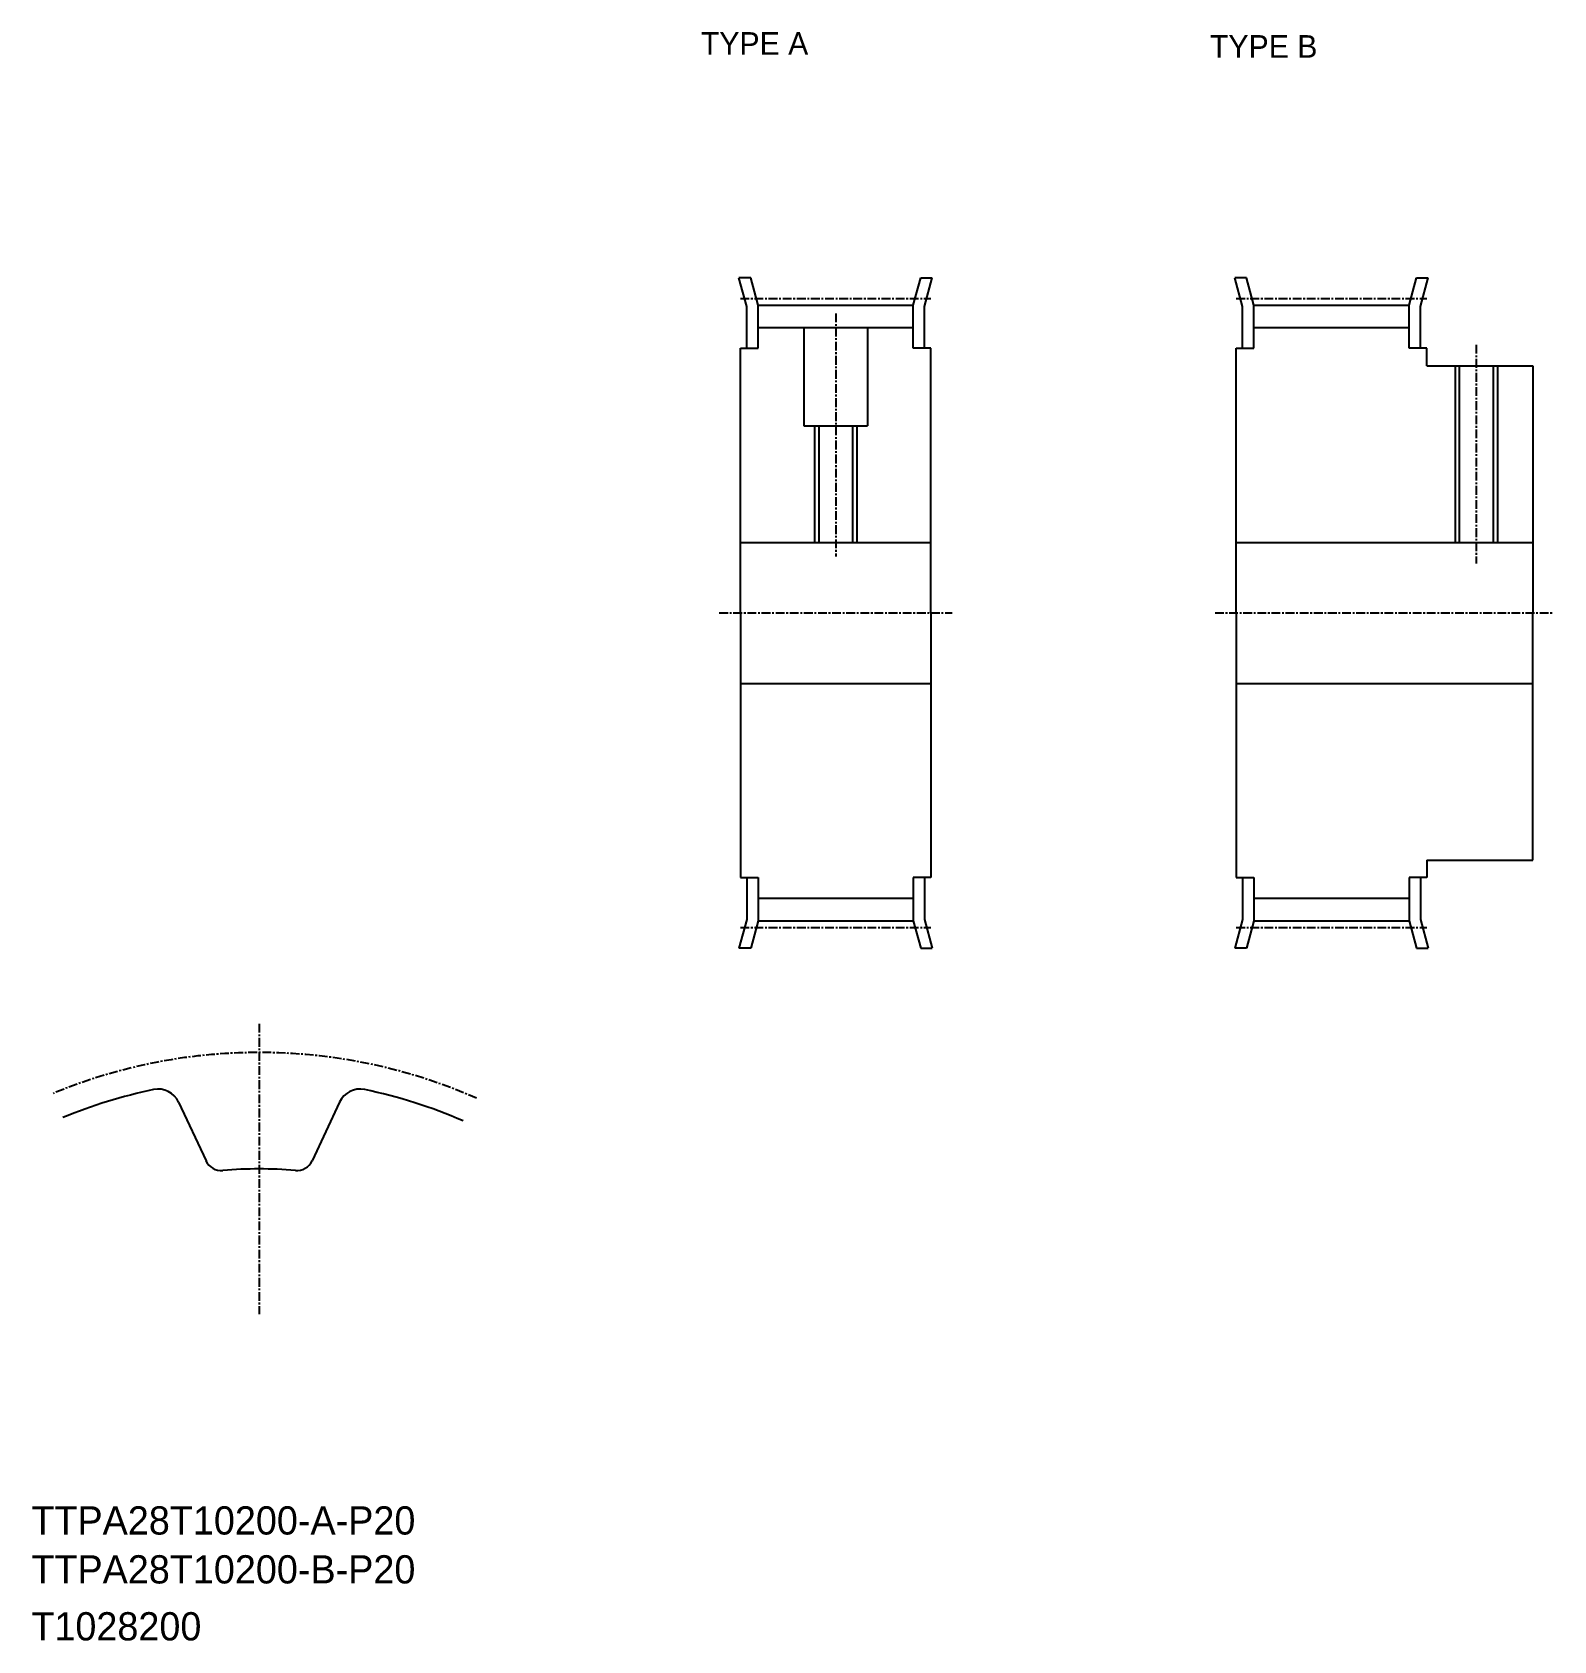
# Model space of a CAD drawing. Extents: x 10 to 226, y 10 to 238.
import ezdxf

# ---------------------------------------------------------------- set-up
doc = ezdxf.new("R2010")
doc.units = 0
doc.linetypes.add('CENTER', pattern=[2, 1.25, -0.25, 0.25, -0.25])
doc.layers.get('0').update_dxf_attribs({"linetype": 'CONTINUOUS'})
doc.layers.add('CENTER', color=1, linetype='CENTER')

msp = doc.modelspace()

# ---------------------------------------------------------------- linework, layer by layer
at = {"color": 7, "linetype": 'CONTINUOUS'}
for p, q in [((111.35, 198.99), (110.25, 203.07)), ((111.91, 203.07), (110.25, 203.07)), ((112.95, 199.2), (111.91, 203.07)), ((134.95, 199.2), (135.99, 203.07)), ((135.99, 203.07), (137.64, 203.07)), ((136.55, 198.99), (137.64, 203.07)), ((181.59, 198.99), (180.49, 203.07)), ((182.15, 203.07), (180.49, 203.07)), ((183.19, 199.2), (182.15, 203.07)), ((205.19, 199.2), (206.22, 203.07)), ((206.22, 203.07), (207.88, 203.07)), ((206.79, 198.99), (207.88, 203.07)), ((111.35, 193.07), (111.35, 198.99)), ((112.95, 193.07), (112.95, 199.2)), ((112.95, 199.2), (134.95, 199.2)), ((134.95, 193.07), (134.95, 199.2)), ((136.55, 193.07), (136.55, 198.99)), ((181.59, 193.07), (181.59, 198.99)), ((183.19, 199.2), (205.19, 199.2)), ((183.19, 193.07), (183.19, 199.2)), ((205.19, 193.07), (205.19, 199.2)), ((206.79, 193.07), (206.79, 198.99)), ((112.95, 196), (134.95, 196)), ((119.45, 196), (119.45, 182.07)), ((128.45, 196), (128.45, 182.07)), ((183.19, 196), (205.19, 196)), ((110.45, 155.57), (110.45, 193.07)), ((110.45, 193.07), (112.95, 193.07)), ((137.45, 193.07), (134.95, 193.07)), ((137.45, 155.57), (137.45, 193.07)), ((180.69, 155.57), (180.69, 193.07)), ((180.69, 193.07), (183.19, 193.07)), ((207.69, 193.07), (205.19, 193.07)), ((207.69, 190.57), (207.69, 193.07)), ((207.69, 190.57), (222.69, 190.57)), ((212.29, 190.57), (212.29, 165.57)), ((217.09, 190.57), (217.09, 165.57)), ((222.69, 190.57), (222.69, 155.57)), ((119.45, 182.07), (128.45, 182.07)), ((121.55, 182.07), (121.55, 165.57)), ((126.35, 182.07), (126.35, 165.57)), ((110.45, 165.57), (137.45, 165.57)), ((180.69, 165.57), (222.69, 165.57)), ((110.45, 155.57), (110.45, 118.07)), ((137.45, 155.57), (137.45, 118.07)), ((180.69, 155.57), (180.69, 118.07)), ((222.69, 120.57), (222.69, 155.57)), ((110.45, 145.57), (137.45, 145.57)), ((180.69, 145.57), (222.69, 145.57)), ((207.69, 120.57), (222.69, 120.57)), ((207.69, 120.57), (207.69, 118.07)), ((110.45, 118.07), (112.95, 118.07)), ((111.35, 118.07), (111.35, 112.16)), ((112.95, 118.07), (112.95, 111.95)), ((134.95, 118.07), (134.95, 111.95)), ((137.45, 118.07), (134.95, 118.07)), ((136.55, 118.07), (136.55, 112.16)), ((180.69, 118.07), (183.19, 118.07)), ((181.59, 118.07), (181.59, 112.16)), ((183.19, 118.07), (183.19, 111.95)), ((205.19, 118.07), (205.19, 111.95)), ((207.69, 118.07), (205.19, 118.07)), ((206.79, 118.07), (206.79, 112.16)), ((112.95, 115.15), (134.95, 115.15)), ((183.19, 115.15), (205.19, 115.15)), ((111.35, 112.16), (110.25, 108.07)), ((112.95, 111.95), (111.91, 108.07)), ((112.95, 111.95), (134.95, 111.95)), ((134.95, 111.95), (135.99, 108.07)), ((136.55, 112.16), (137.64, 108.07)), ((181.59, 112.16), (180.49, 108.07)), ((183.19, 111.95), (182.15, 108.07)), ((183.19, 111.95), (205.19, 111.95)), ((205.19, 111.95), (206.22, 108.07)), ((206.79, 112.16), (207.88, 108.07)), ((111.91, 108.07), (110.25, 108.07)), ((135.99, 108.07), (137.64, 108.07)), ((182.15, 108.07), (180.49, 108.07)), ((206.22, 108.07), (207.88, 108.07)), ((30.87, 86.26), (34.75, 77.95)), ((53.66, 86.26), (49.79, 77.95))]:
    msp.add_line(p, q, dxfattribs=at)
at = {"color": 3, "linetype": 'CONTINUOUS'}
for p, q in [((211.69, 190.57), (211.69, 165.57)), ((217.69, 190.57), (217.69, 165.57)), ((120.95, 182.07), (120.95, 165.57)), ((126.95, 182.07), (126.95, 165.57))]:
    msp.add_line(p, q, dxfattribs=at)
at = {"color": 7, "linetype": 'CONTINUOUS'}
for centre, radius, start, end in [((42.27, 16.9), 72.7, 101.8695, 112.4966), ((27.97, 84.91), 3.2, 25, 101.8695), ((56.56, 84.91), 3.2, 78.1305, 155), ((42.27, 16.9), 72.7, 66.577, 78.1305), ((36.92, 78.97), 2.4, 205, 274.9213), ((47.61, 78.97), 2.4, 265.0787, 335), ((42.27, 16.9), 59.9, 85.0787, 94.9213)]:
    msp.add_arc(centre, radius, start, end, dxfattribs=at)
at = {"layer": 'CENTER', "color": 1, "linetype": 'CENTER'}
for p, q in [((110.45, 200.14), (137.45, 200.14)), ((180.69, 200.14), (207.69, 200.14)), ((123.95, 198), (123.95, 163.57)), ((214.69, 193.57), (214.69, 162.57)), ((107.45, 155.57), (140.45, 155.57)), ((177.69, 155.57), (225.69, 155.57)), ((110.45, 111.01), (137.45, 111.01)), ((180.69, 111.01), (207.69, 111.01)), ((42.27, 97.36), (42.27, 56.23))]:
    msp.add_line(p, q, dxfattribs=at)
msp.add_arc((42.27, 16.9), 76.4, 66.2136, 112.4493, dxfattribs=at)

# ---------------------------------------------------------------- texts
at = {"color": 7, "linetype": 'CONTINUOUS'}
for s, height, p in [('TYPE A', 3.2, (104.85, 234.66)), ('TYPE B', 3.2, (176.97, 234.24)), ('TTPA28T10200-A-P20', 4, (10, 25)), ('TTPA28T10200-B-P20', 4, (10, 18.07)), ('T1028200', 4, (10, 10))]:
    msp.add_text(s, height=height, dxfattribs=at).set_placement(p)

doc.saveas('drawing.dxf')
